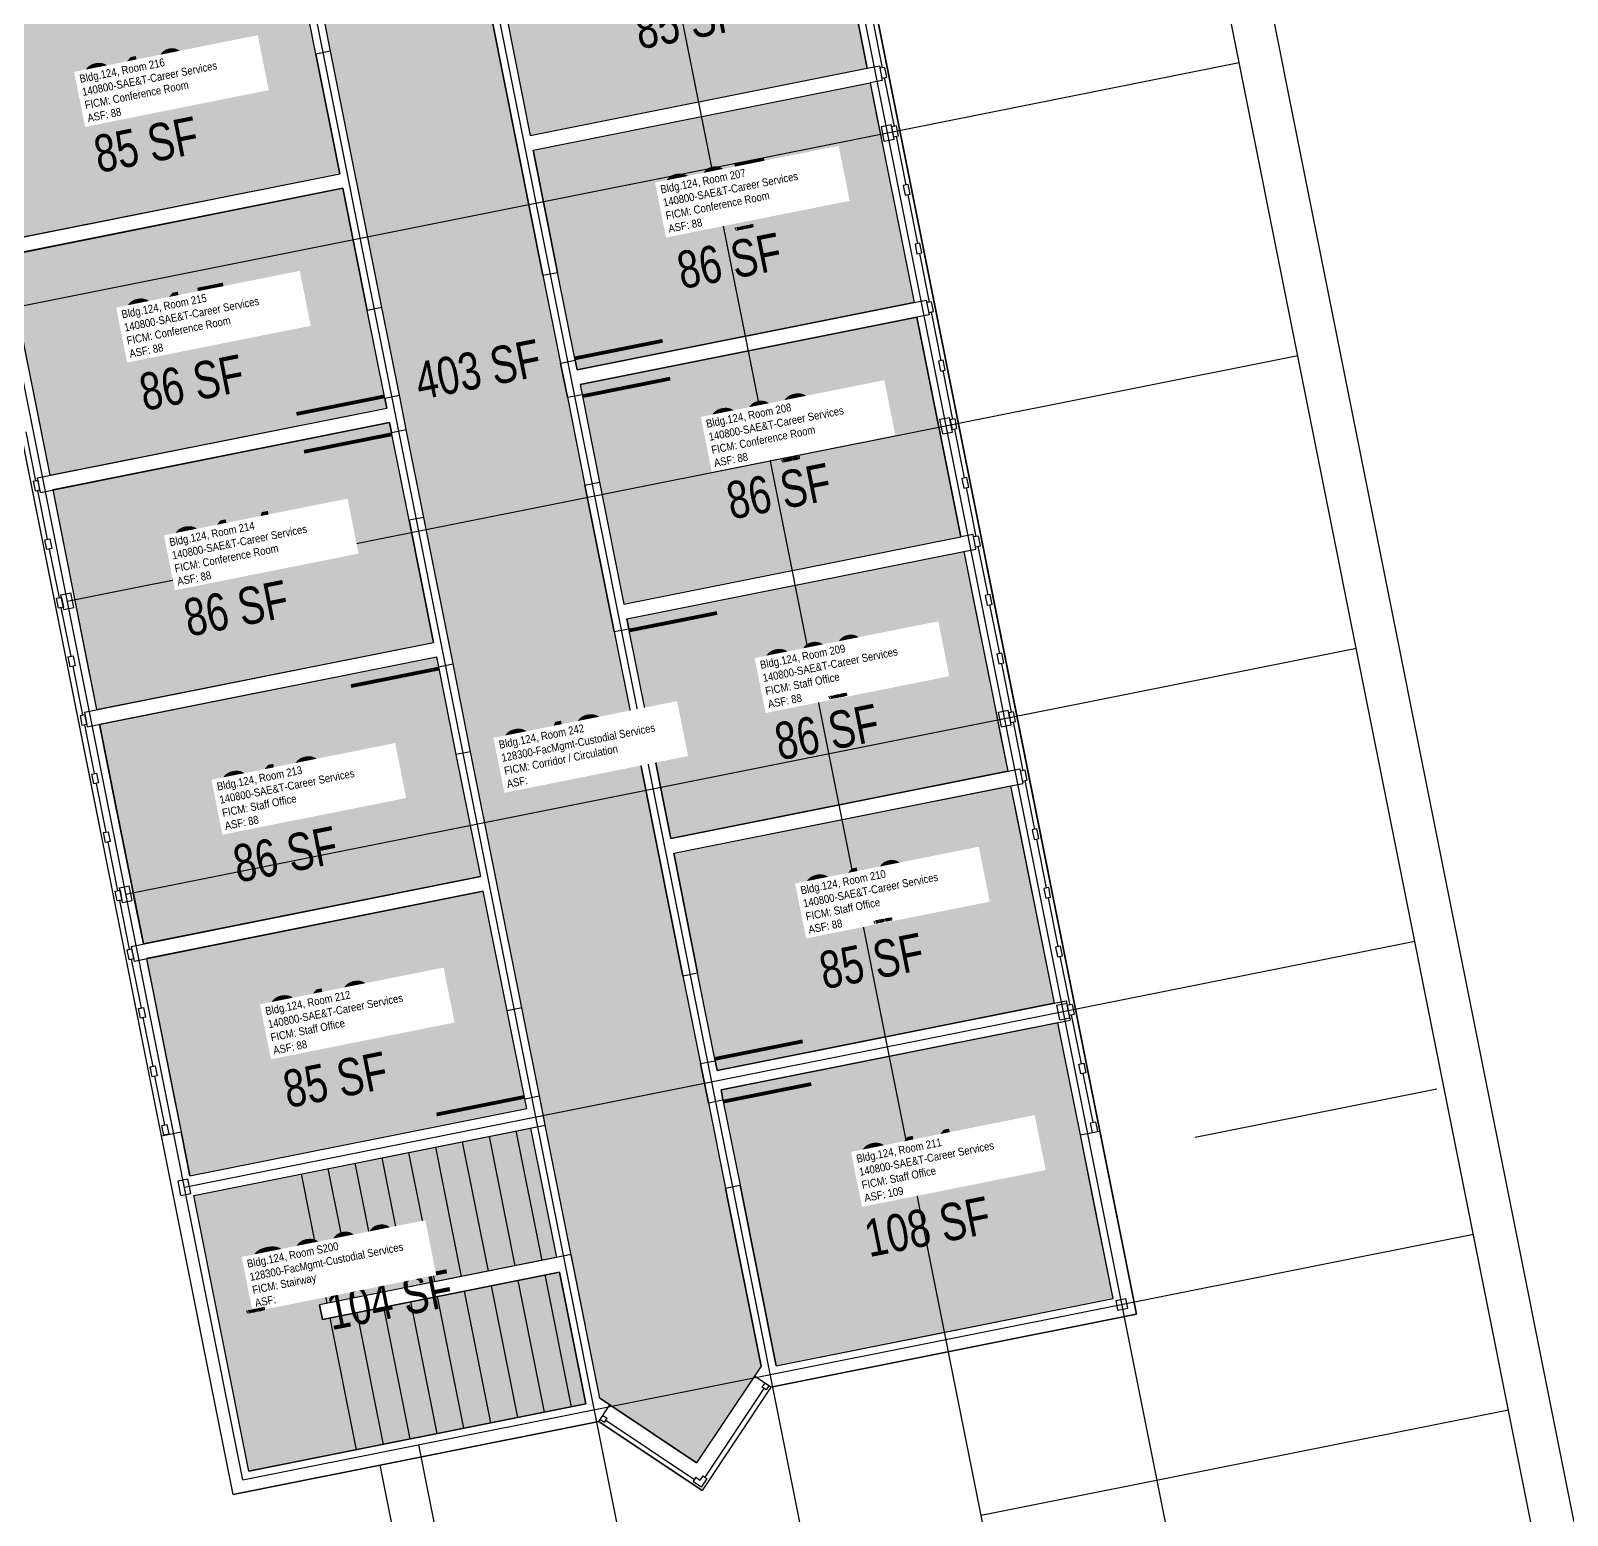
# Model space of a CAD drawing. Header units: inches. Extents: x 69201222 to 69203437, y 27664656 to 27666758.
# Drawn here: x 69201551 to 69202168, y 27664954 to 27665550 of the extents above; entities that cross this region are included whole.
import ezdxf
from ezdxf.enums import TextEntityAlignment as Align

# ---------------------------------------------------------------- set-up
doc = ezdxf.new("R2010")
doc.units = ezdxf.units.IN
doc.header["$LTSCALE"] = 100
doc.header["$MEASUREMENT"] = 0
for name, color, linetype in [('A-DOOR', 2, 'CONTINUOUS'), ('A-FLOR', 3, 'CONTINUOUS'), ('A-GLAZ', 1, 'CONTINUOUS'), ('A-GRID', 1, 'CONTINUOUS'), ('A-IDEN-RNUM', 7, 'CONTINUOUS'), ('A-IDEN-SNUM', 4, 'CONTINUOUS'), ('A-IDEN-VNUM', 4, 'CONTINUOUS'), ('A-ROOF', 2, 'CONTINUOUS'), ('A-TTLB', 4, 'CONTINUOUS'), ('A-WALL', 5, 'CONTINUOUS'), ('AREA-ASSIGN', 7, 'CONTINUOUS'), ('AREA-GROSS', 1, 'CONTINUOUS'), ('AREA-TEXT', 3, 'CONTINUOUS'), ('Rooms-Category-Color', 7, 'CONTINUOUS'), ('Rooms-College-Color', 7, 'CONTINUOUS'), ('Rooms-Department-Color', 7, 'CONTINUOUS'), ('Rooms-Division-Color', 7, 'CONTINUOUS'), ('Rooms-Information', 7, 'CONTINUOUS')]:
    doc.layers.add(name, color=color, linetype=linetype)
doc.styles.add('CP_AREA', font='arial.ttf', dxfattribs={"height": 15})
doc.styles.add('CP_ROOMVNUMBER', font='arial.ttf', dxfattribs={"width": 0.85, "height": 0.075})
doc.styles.add('CP_TITLE', font='arial.ttf', dxfattribs={"width": 0.85, "height": 0.125})
doc.styles.add('ROOMSNUMBER', font='TXT.SHX', dxfattribs={"height": 1})

msp = doc.modelspace()

# ---------------------------------------------------------------- hatches: boundary and pattern name
at = {"layer": 'Rooms-Category-Color', "true_color": 0xadadad}
for points in [[(69201661, 27665592.99), (69201653.95, 27665628.29), (69201633.37, 27665731.26), (69201626.32, 27665766.56), (69201623.57, 27665780.29), (69201616.52, 27665815.59), (69201610.25, 27665846.97), (69201635.75, 27665852.06), (69201671.05, 27665859.12), (69201674.97, 27665859.9), (69201681.24, 27665828.52), (69201688.29, 27665793.22), (69201691.04, 27665779.49), (69201698.09, 27665744.19), (69201718.67, 27665641.22), (69201725.72, 27665605.92), (69201728.86, 27665590.23), (69201735.91, 27665554.93), (69201756.49, 27665451.97), (69201763.54, 27665416.66), (69201766.28, 27665402.94), (69201773.34, 27665367.63), (69201785.1, 27665308.8), (69201792.15, 27665273.49), (69201812.73, 27665170.53), (69201819.78, 27665135.23), (69201822.92, 27665119.54), (69201829.77, 27665085.22), (69201844.07, 27665013.7), (69201841.39, 27665009.68), (69201818.17, 27664974.88), (69201783.36, 27664998.09), (69201779.34, 27665000.77), (69201757.41, 27665110.53), (69201756.97, 27665112.73), (69201755.06, 27665122.3), (69201748.01, 27665157.6), (69201727.43, 27665260.56), (69201720.38, 27665295.86), (69201708.62, 27665354.7), (69201701.56, 27665390), (69201698.82, 27665403.73), (69201691.77, 27665439.03), (69201671.19, 27665542), (69201664.14, 27665577.3)], [(69201773.67, 27664998.54), (69201638.35, 27664971.5), (69201616.2, 27665082.31), (69201751.53, 27665109.35), (69201761.91, 27665057.38), (69201666.79, 27665038.37), (69201667.97, 27665032.49), (69201763.09, 27665051.5)]]:
    msp.add_hatch(color=253, dxfattribs=at).paths.add_polyline_path(points)
at = {"layer": 'Rooms-Category-Color', "true_color": 0xfa9ba3}
for points in [[(69201733.96, 27665595.33), (69201734.74, 27665591.41), (69201741.8, 27665556.11), (69201751.4, 27665508.06), (69201886.72, 27665535.1), (69201883.59, 27665550.79), (69201869.28, 27665622.37)], [(69201657.47, 27665580.05), (69201522.14, 27665553), (69201527.24, 27665527.51), (69201528.42, 27665521.62), (69201537.82, 27665474.56), (69201539, 27665468.67), (69201539.58, 27665465.73), (69201674.91, 27665492.77), (69201665.31, 27665540.82), (69201658.25, 27665576.12)], [(69201893.38, 27665501.76), (69201900.44, 27665466.46), (69201905.53, 27665440.96), (69201770.21, 27665413.92), (69201769.43, 27665417.84), (69201762.37, 27665453.14), (69201752.57, 27665502.17), (69201887.9, 27665529.21), (69201890.64, 27665515.49)], [(69201692.94, 27665402.56), (69201685.88, 27665437.86), (69201676.09, 27665486.89), (69201540.76, 27665459.85), (69201550.75, 27665409.84), (69201551.93, 27665403.95), (69201558.4, 27665371.59), (69201693.72, 27665398.63)], [(69201771.38, 27665408.03), (69201772.17, 27665404.11), (69201779.22, 27665368.81), (69201789.02, 27665319.78), (69201924.35, 27665346.82), (69201906.71, 27665435.08)], [(69201561.34, 27665356.88), (69201562.51, 27665351), (69201574.27, 27665292.16), (69201575.44, 27665286.28), (69201577.21, 27665277.45), (69201712.53, 27665304.49), (69201702.74, 27665353.52), (69201695.68, 27665388.83), (69201694.9, 27665392.75), (69201559.57, 27665365.71)], [(69201940.41, 27665266.41), (69201943.16, 27665252.68), (69201807.83, 27665225.64), (69201798.03, 27665274.67), (69201790.98, 27665309.97), (69201790.2, 27665313.89), (69201925.52, 27665340.94), (69201930.62, 27665315.44), (69201937.67, 27665280.14)], [(69201714.49, 27665294.69), (69201721.55, 27665259.39), (69201731.34, 27665210.36), (69201596.02, 27665183.31), (69201592.49, 27665200.96), (69201591.32, 27665206.85), (69201586.03, 27665233.32), (69201584.85, 27665239.21), (69201578.38, 27665271.57), (69201713.71, 27665298.61)], [(69201825.66, 27665136.4), (69201818.61, 27665171.71), (69201809.01, 27665219.76), (69201944.33, 27665246.8), (69201947.47, 27665231.11), (69201961.77, 27665159.52), (69201826.45, 27665132.48)], [(69201597.78, 27665174.49), (69201598.96, 27665168.6), (69201608.37, 27665121.53), (69201609.54, 27665115.65), (69201611.11, 27665107.81), (69201614.64, 27665090.16), (69201749.96, 27665117.2), (69201749.18, 27665121.12), (69201742.12, 27665156.42), (69201732.52, 27665204.47), (69201597.2, 27665177.43)], [(69201985.48, 27665040.87), (69201984.7, 27665044.79), (69201977.64, 27665080.09), (69201972.35, 27665106.57), (69201963.34, 27665151.68), (69201828.02, 27665124.64), (69201828.8, 27665120.71), (69201835.66, 27665086.39), (69201850.16, 27665013.83), (69201920.76, 27665027.94)]]:
    msp.add_hatch(color=241, dxfattribs=at).paths.add_polyline_path(points)
at = {"layer": 'Rooms-College-Color', "true_color": 0xadadad}
for points in [[(69201661, 27665592.99), (69201653.95, 27665628.29), (69201633.37, 27665731.26), (69201626.32, 27665766.56), (69201623.57, 27665780.29), (69201616.52, 27665815.59), (69201610.25, 27665846.97), (69201635.75, 27665852.06), (69201671.05, 27665859.12), (69201674.97, 27665859.9), (69201681.24, 27665828.52), (69201688.29, 27665793.22), (69201691.04, 27665779.49), (69201698.09, 27665744.19), (69201718.67, 27665641.22), (69201725.72, 27665605.92), (69201728.86, 27665590.23), (69201735.91, 27665554.93), (69201756.49, 27665451.97), (69201763.54, 27665416.66), (69201766.28, 27665402.94), (69201773.34, 27665367.63), (69201785.1, 27665308.8), (69201792.15, 27665273.49), (69201812.73, 27665170.53), (69201819.78, 27665135.23), (69201822.92, 27665119.54), (69201829.77, 27665085.22), (69201844.07, 27665013.7), (69201841.39, 27665009.68), (69201818.17, 27664974.88), (69201783.36, 27664998.09), (69201779.34, 27665000.77), (69201757.41, 27665110.53), (69201756.97, 27665112.73), (69201755.06, 27665122.3), (69201748.01, 27665157.6), (69201727.43, 27665260.56), (69201720.38, 27665295.86), (69201708.62, 27665354.7), (69201701.56, 27665390), (69201698.82, 27665403.73), (69201691.77, 27665439.03), (69201671.19, 27665542), (69201664.14, 27665577.3)], [(69201773.67, 27664998.54), (69201638.35, 27664971.5), (69201616.2, 27665082.31), (69201751.53, 27665109.35), (69201761.91, 27665057.38), (69201666.79, 27665038.37), (69201667.97, 27665032.49), (69201763.09, 27665051.5)]]:
    msp.add_hatch(color=253, dxfattribs=at).paths.add_polyline_path(points)
at = {"layer": 'Rooms-College-Color', "true_color": 0x80bc67}
for points in [[(69201733.96, 27665595.33), (69201734.74, 27665591.41), (69201741.8, 27665556.11), (69201751.4, 27665508.06), (69201886.72, 27665535.1), (69201883.59, 27665550.79), (69201869.28, 27665622.37)], [(69201657.47, 27665580.05), (69201522.14, 27665553), (69201527.24, 27665527.51), (69201528.42, 27665521.62), (69201537.82, 27665474.56), (69201539, 27665468.67), (69201539.58, 27665465.73), (69201674.91, 27665492.77), (69201665.31, 27665540.82), (69201658.25, 27665576.12)], [(69201893.38, 27665501.76), (69201900.44, 27665466.46), (69201905.53, 27665440.96), (69201770.21, 27665413.92), (69201769.43, 27665417.84), (69201762.37, 27665453.14), (69201752.57, 27665502.17), (69201887.9, 27665529.21), (69201890.64, 27665515.49)], [(69201692.94, 27665402.56), (69201685.88, 27665437.86), (69201676.09, 27665486.89), (69201540.76, 27665459.85), (69201550.75, 27665409.84), (69201551.93, 27665403.95), (69201558.4, 27665371.59), (69201693.72, 27665398.63)], [(69201771.38, 27665408.03), (69201772.17, 27665404.11), (69201779.22, 27665368.81), (69201789.02, 27665319.78), (69201924.35, 27665346.82), (69201906.71, 27665435.08)], [(69201561.34, 27665356.88), (69201562.51, 27665351), (69201574.27, 27665292.16), (69201575.44, 27665286.28), (69201577.21, 27665277.45), (69201712.53, 27665304.49), (69201702.74, 27665353.52), (69201695.68, 27665388.83), (69201694.9, 27665392.75), (69201559.57, 27665365.71)], [(69201940.41, 27665266.41), (69201943.16, 27665252.68), (69201807.83, 27665225.64), (69201798.03, 27665274.67), (69201790.98, 27665309.97), (69201790.2, 27665313.89), (69201925.52, 27665340.94), (69201930.62, 27665315.44), (69201937.67, 27665280.14)], [(69201714.49, 27665294.69), (69201721.55, 27665259.39), (69201731.34, 27665210.36), (69201596.02, 27665183.31), (69201592.49, 27665200.96), (69201591.32, 27665206.85), (69201586.03, 27665233.32), (69201584.85, 27665239.21), (69201578.38, 27665271.57), (69201713.71, 27665298.61)], [(69201825.66, 27665136.4), (69201818.61, 27665171.71), (69201809.01, 27665219.76), (69201944.33, 27665246.8), (69201947.47, 27665231.11), (69201961.77, 27665159.52), (69201826.45, 27665132.48)], [(69201597.78, 27665174.49), (69201598.96, 27665168.6), (69201608.37, 27665121.53), (69201609.54, 27665115.65), (69201611.11, 27665107.81), (69201614.64, 27665090.16), (69201749.96, 27665117.2), (69201749.18, 27665121.12), (69201742.12, 27665156.42), (69201732.52, 27665204.47), (69201597.2, 27665177.43)], [(69201985.48, 27665040.87), (69201984.7, 27665044.79), (69201977.64, 27665080.09), (69201972.35, 27665106.57), (69201963.34, 27665151.68), (69201828.02, 27665124.64), (69201828.8, 27665120.71), (69201835.66, 27665086.39), (69201850.16, 27665013.83), (69201920.76, 27665027.94)]]:
    msp.add_hatch(color=83, dxfattribs=at).paths.add_polyline_path(points)
at = {"layer": 'Rooms-Department-Color', "true_color": 0xacacac}
for points in [[(69201661, 27665592.99), (69201653.95, 27665628.29), (69201633.37, 27665731.26), (69201626.32, 27665766.56), (69201623.57, 27665780.29), (69201616.52, 27665815.59), (69201610.25, 27665846.97), (69201635.75, 27665852.06), (69201671.05, 27665859.12), (69201674.97, 27665859.9), (69201681.24, 27665828.52), (69201688.29, 27665793.22), (69201691.04, 27665779.49), (69201698.09, 27665744.19), (69201718.67, 27665641.22), (69201725.72, 27665605.92), (69201728.86, 27665590.23), (69201735.91, 27665554.93), (69201756.49, 27665451.97), (69201763.54, 27665416.66), (69201766.28, 27665402.94), (69201773.34, 27665367.63), (69201785.1, 27665308.8), (69201792.15, 27665273.49), (69201812.73, 27665170.53), (69201819.78, 27665135.23), (69201822.92, 27665119.54), (69201829.77, 27665085.22), (69201844.07, 27665013.7), (69201841.39, 27665009.68), (69201818.17, 27664974.88), (69201783.36, 27664998.09), (69201779.34, 27665000.77), (69201757.41, 27665110.53), (69201756.97, 27665112.73), (69201755.06, 27665122.3), (69201748.01, 27665157.6), (69201727.43, 27665260.56), (69201720.38, 27665295.86), (69201708.62, 27665354.7), (69201701.56, 27665390), (69201698.82, 27665403.73), (69201691.77, 27665439.03), (69201671.19, 27665542), (69201664.14, 27665577.3)], [(69201773.67, 27664998.54), (69201638.35, 27664971.5), (69201616.2, 27665082.31), (69201751.53, 27665109.35), (69201761.91, 27665057.38), (69201666.79, 27665038.37), (69201667.97, 27665032.49), (69201763.09, 27665051.5)]]:
    msp.add_hatch(color=253, dxfattribs=at).paths.add_polyline_path(points)
at = {"layer": 'Rooms-Department-Color', "true_color": 0x604aed}
for points in [[(69201733.96, 27665595.33), (69201734.74, 27665591.41), (69201741.8, 27665556.11), (69201751.4, 27665508.06), (69201886.72, 27665535.1), (69201883.59, 27665550.79), (69201869.28, 27665622.37)], [(69201657.47, 27665580.05), (69201522.14, 27665553), (69201527.24, 27665527.51), (69201528.42, 27665521.62), (69201537.82, 27665474.56), (69201539, 27665468.67), (69201539.58, 27665465.73), (69201674.91, 27665492.77), (69201665.31, 27665540.82), (69201658.25, 27665576.12)], [(69201893.38, 27665501.76), (69201900.44, 27665466.46), (69201905.53, 27665440.96), (69201770.21, 27665413.92), (69201769.43, 27665417.84), (69201762.37, 27665453.14), (69201752.57, 27665502.17), (69201887.9, 27665529.21), (69201890.64, 27665515.49)], [(69201692.94, 27665402.56), (69201685.88, 27665437.86), (69201676.09, 27665486.89), (69201540.76, 27665459.85), (69201550.75, 27665409.84), (69201551.93, 27665403.95), (69201558.4, 27665371.59), (69201693.72, 27665398.63)], [(69201771.38, 27665408.03), (69201772.17, 27665404.11), (69201779.22, 27665368.81), (69201789.02, 27665319.78), (69201924.35, 27665346.82), (69201906.71, 27665435.08)], [(69201561.34, 27665356.88), (69201562.51, 27665351), (69201574.27, 27665292.16), (69201575.44, 27665286.28), (69201577.21, 27665277.45), (69201712.53, 27665304.49), (69201702.74, 27665353.52), (69201695.68, 27665388.83), (69201694.9, 27665392.75), (69201559.57, 27665365.71)], [(69201940.41, 27665266.41), (69201943.16, 27665252.68), (69201807.83, 27665225.64), (69201798.03, 27665274.67), (69201790.98, 27665309.97), (69201790.2, 27665313.89), (69201925.52, 27665340.94), (69201930.62, 27665315.44), (69201937.67, 27665280.14)], [(69201714.49, 27665294.69), (69201721.55, 27665259.39), (69201731.34, 27665210.36), (69201596.02, 27665183.31), (69201592.49, 27665200.96), (69201591.32, 27665206.85), (69201586.03, 27665233.32), (69201584.85, 27665239.21), (69201578.38, 27665271.57), (69201713.71, 27665298.61)], [(69201825.66, 27665136.4), (69201818.61, 27665171.71), (69201809.01, 27665219.76), (69201944.33, 27665246.8), (69201947.47, 27665231.11), (69201961.77, 27665159.52), (69201826.45, 27665132.48)], [(69201597.78, 27665174.49), (69201598.96, 27665168.6), (69201608.37, 27665121.53), (69201609.54, 27665115.65), (69201611.11, 27665107.81), (69201614.64, 27665090.16), (69201749.96, 27665117.2), (69201749.18, 27665121.12), (69201742.12, 27665156.42), (69201732.52, 27665204.47), (69201597.2, 27665177.43)], [(69201985.48, 27665040.87), (69201984.7, 27665044.79), (69201977.64, 27665080.09), (69201972.35, 27665106.57), (69201963.34, 27665151.68), (69201828.02, 27665124.64), (69201828.8, 27665120.71), (69201835.66, 27665086.39), (69201850.16, 27665013.83), (69201920.76, 27665027.94)]]:
    msp.add_hatch(color=173, dxfattribs=at).paths.add_polyline_path(points)
at = {"layer": 'Rooms-Division-Color', "true_color": 0xadadad}
for points in [[(69201661, 27665592.99), (69201653.95, 27665628.29), (69201633.37, 27665731.26), (69201626.32, 27665766.56), (69201623.57, 27665780.29), (69201616.52, 27665815.59), (69201610.25, 27665846.97), (69201635.75, 27665852.06), (69201671.05, 27665859.12), (69201674.97, 27665859.9), (69201681.24, 27665828.52), (69201688.29, 27665793.22), (69201691.04, 27665779.49), (69201698.09, 27665744.19), (69201718.67, 27665641.22), (69201725.72, 27665605.92), (69201728.86, 27665590.23), (69201735.91, 27665554.93), (69201756.49, 27665451.97), (69201763.54, 27665416.66), (69201766.28, 27665402.94), (69201773.34, 27665367.63), (69201785.1, 27665308.8), (69201792.15, 27665273.49), (69201812.73, 27665170.53), (69201819.78, 27665135.23), (69201822.92, 27665119.54), (69201829.77, 27665085.22), (69201844.07, 27665013.7), (69201841.39, 27665009.68), (69201818.17, 27664974.88), (69201783.36, 27664998.09), (69201779.34, 27665000.77), (69201757.41, 27665110.53), (69201756.97, 27665112.73), (69201755.06, 27665122.3), (69201748.01, 27665157.6), (69201727.43, 27665260.56), (69201720.38, 27665295.86), (69201708.62, 27665354.7), (69201701.56, 27665390), (69201698.82, 27665403.73), (69201691.77, 27665439.03), (69201671.19, 27665542), (69201664.14, 27665577.3)], [(69201773.67, 27664998.54), (69201638.35, 27664971.5), (69201616.2, 27665082.31), (69201751.53, 27665109.35), (69201761.91, 27665057.38), (69201666.79, 27665038.37), (69201667.97, 27665032.49), (69201763.09, 27665051.5)]]:
    msp.add_hatch(color=253, dxfattribs=at).paths.add_polyline_path(points)
at = {"layer": 'Rooms-Division-Color', "true_color": 0x604aed}
for points in [[(69201733.96, 27665595.33), (69201734.74, 27665591.41), (69201741.8, 27665556.11), (69201751.4, 27665508.06), (69201886.72, 27665535.1), (69201883.59, 27665550.79), (69201869.28, 27665622.37)], [(69201657.47, 27665580.05), (69201522.14, 27665553), (69201527.24, 27665527.51), (69201528.42, 27665521.62), (69201537.82, 27665474.56), (69201539, 27665468.67), (69201539.58, 27665465.73), (69201674.91, 27665492.77), (69201665.31, 27665540.82), (69201658.25, 27665576.12)], [(69201893.38, 27665501.76), (69201900.44, 27665466.46), (69201905.53, 27665440.96), (69201770.21, 27665413.92), (69201769.43, 27665417.84), (69201762.37, 27665453.14), (69201752.57, 27665502.17), (69201887.9, 27665529.21), (69201890.64, 27665515.49)], [(69201692.94, 27665402.56), (69201685.88, 27665437.86), (69201676.09, 27665486.89), (69201540.76, 27665459.85), (69201550.75, 27665409.84), (69201551.93, 27665403.95), (69201558.4, 27665371.59), (69201693.72, 27665398.63)], [(69201771.38, 27665408.03), (69201772.17, 27665404.11), (69201779.22, 27665368.81), (69201789.02, 27665319.78), (69201924.35, 27665346.82), (69201906.71, 27665435.08)], [(69201561.34, 27665356.88), (69201562.51, 27665351), (69201574.27, 27665292.16), (69201575.44, 27665286.28), (69201577.21, 27665277.45), (69201712.53, 27665304.49), (69201702.74, 27665353.52), (69201695.68, 27665388.83), (69201694.9, 27665392.75), (69201559.57, 27665365.71)], [(69201940.41, 27665266.41), (69201943.16, 27665252.68), (69201807.83, 27665225.64), (69201798.03, 27665274.67), (69201790.98, 27665309.97), (69201790.2, 27665313.89), (69201925.52, 27665340.94), (69201930.62, 27665315.44), (69201937.67, 27665280.14)], [(69201714.49, 27665294.69), (69201721.55, 27665259.39), (69201731.34, 27665210.36), (69201596.02, 27665183.31), (69201592.49, 27665200.96), (69201591.32, 27665206.85), (69201586.03, 27665233.32), (69201584.85, 27665239.21), (69201578.38, 27665271.57), (69201713.71, 27665298.61)], [(69201825.66, 27665136.4), (69201818.61, 27665171.71), (69201809.01, 27665219.76), (69201944.33, 27665246.8), (69201947.47, 27665231.11), (69201961.77, 27665159.52), (69201826.45, 27665132.48)], [(69201597.78, 27665174.49), (69201598.96, 27665168.6), (69201608.37, 27665121.53), (69201609.54, 27665115.65), (69201611.11, 27665107.81), (69201614.64, 27665090.16), (69201749.96, 27665117.2), (69201749.18, 27665121.12), (69201742.12, 27665156.42), (69201732.52, 27665204.47), (69201597.2, 27665177.43)], [(69201985.48, 27665040.87), (69201984.7, 27665044.79), (69201977.64, 27665080.09), (69201972.35, 27665106.57), (69201963.34, 27665151.68), (69201828.02, 27665124.64), (69201828.8, 27665120.71), (69201835.66, 27665086.39), (69201850.16, 27665013.83), (69201920.76, 27665027.94)]]:
    msp.add_hatch(color=173, dxfattribs=at).paths.add_polyline_path(points)

# ---------------------------------------------------------------- linework, layer by layer
at = {"layer": 'A-DOOR'}
for points in [[(69201658.4, 27665575.39, 1.5, 1.5, 0), (69201623.1, 27665568.33, 0, 0, 0), (69201623.25, 27665567.6, 0, 0, 0.414214), (69201666.78, 27665541.12, 0, 0, 0.414214)], [(69201769.28, 27665418.58, 1.5, 1.5, 0), (69201804.58, 27665425.63, 0, 0, 0), (69201804.43, 27665426.37, 0, 0, 0.414214), (69201760.9, 27665452.85, 0, 0, 0.414214)], [(69201692.79, 27665403.29, 1.5, 1.5, 0), (69201657.49, 27665396.24, 0, 0, 0), (69201657.34, 27665396.97, 0, 0, -0.414214), (69201687.35, 27665438.15, 0, 0, -0.414214)], [(69201772.32, 27665403.38, 1.5, 1.5, 0), (69201807.62, 27665410.43, 0, 0, 0), (69201807.76, 27665409.69, 0, 0, -0.414214), (69201777.75, 27665368.52, 0, 0, -0.414214)], [(69201695.83, 27665388.09, 1.5, 1.5, 0), (69201660.53, 27665381.04, 0, 0, 0), (69201660.67, 27665380.3, 0, 0, 0.414214), (69201704.21, 27665353.82, 0, 0, 0.414214)], [(69201791.13, 27665309.24, 1.5, 1.5, 0), (69201826.43, 27665316.29, 0, 0, 0), (69201826.58, 27665315.56, 0, 0, -0.414214), (69201796.56, 27665274.38, 0, 0, -0.414214)], [(69201714.64, 27665293.95, 1.5, 1.5, 0), (69201679.34, 27665286.9, 0, 0, 0), (69201679.48, 27665286.16, 0, 0, 0.414214), (69201723.02, 27665259.68, 0, 0, 0.414214)], [(69201825.52, 27665137.14, 1.5, 1.5, 0), (69201860.82, 27665144.19, 0, 0, 0), (69201860.67, 27665144.93, 0, 0, 0.414214), (69201817.14, 27665171.41, 0, 0, 0.414214)], [(69201749.03, 27665121.85, 1.5, 1.5, 0), (69201713.73, 27665114.8, 0, 0, 0), (69201713.58, 27665115.54, 0, 0, -0.414214), (69201743.59, 27665156.72, 0, 0, -0.414214)], [(69201828.95, 27665119.98, 1.5, 1.5, 0), (69201864.25, 27665127.03, 0, 0, 0), (69201864.4, 27665126.3, 0, 0, -0.414214), (69201834.38, 27665085.12, 0, 0, -0.414214)]]:
    msp.add_lwpolyline(points, format="xyseb", dxfattribs=at)
at = {"layer": 'A-FLOR'}
for p, q in [((69201724.07, 27665103.87), (69201734.46, 27665051.89)), ((69201734.86, 27665106.02), (69201745.24, 27665054.05)), ((69201745.64, 27665108.18), (69201756.03, 27665056.2)), ((69201691.71, 27665097.4), (69201702.1, 27665045.43)), ((69201702.5, 27665099.55), (69201712.88, 27665047.58)), ((69201713.28, 27665101.71), (69201723.67, 27665049.74)), ((69201659.35, 27665090.93), (69201669.74, 27665038.96)), ((69201670.14, 27665093.09), (69201680.52, 27665041.12)), ((69201680.92, 27665095.24), (69201691.31, 27665043.27)), ((69201746.42, 27665048.16), (69201757, 27664995.21)), ((69201757.21, 27665050.32), (69201767.79, 27664997.37)), ((69201714.06, 27665041.7), (69201724.64, 27664988.75)), ((69201724.85, 27665043.85), (69201735.43, 27664990.9)), ((69201735.63, 27665046.01), (69201746.21, 27664993.06)), ((69201681.7, 27665035.23), (69201692.28, 27664982.28)), ((69201692.49, 27665037.39), (69201703.07, 27664984.43)), ((69201703.27, 27665039.54), (69201713.85, 27664986.59)), ((69201670.91, 27665033.08), (69201681.49, 27664980.12))]:
    msp.add_line(p, q, dxfattribs=at)
at = {"layer": 'A-GLAZ'}
for p, q in [((69201980.2, 27665108.14), (69201782.17, 27666099.13)), ((69201603.26, 27665106.24), (69201456.89, 27665838.76)), ((69201869.28, 27665622.37), (69201886.72, 27665535.1)), ((69201888.88, 27665554.91), (69201892.8, 27665535.29)), ((69201887.9, 27665529.21), (69201905.53, 27665440.96)), ((69201893.59, 27665531.37), (69201897.5, 27665511.76)), ((69201898.29, 27665507.84), (69201902.21, 27665488.22)), ((69201902.99, 27665484.3), (69201906.91, 27665464.69)), ((69201907.69, 27665460.77), (69201911.61, 27665441.15)), ((69201907.69, 27665460.77), (69201911.61, 27665441.15)), ((69201540.76, 27665459.85), (69201558.4, 27665371.59)), ((69201912.4, 27665437.23), (69201916.32, 27665417.62)), ((69201906.71, 27665435.08), (69201924.35, 27665346.82)), ((69201917.1, 27665413.7), (69201921.02, 27665394.08)), ((69201548.79, 27665389.05), (69201552.71, 27665369.43)), ((69201921.8, 27665390.16), (69201925.72, 27665370.55)), ((69201553.49, 27665365.51), (69201557.41, 27665345.9)), ((69201559.57, 27665365.71), (69201577.21, 27665277.45)), ((69201926.51, 27665366.63), (69201930.42, 27665347.02)), ((69201558.2, 27665341.98), (69201562.11, 27665322.37)), ((69201925.52, 27665340.94), (69201943.16, 27665252.68)), ((69201931.21, 27665343.09), (69201935.13, 27665323.48)), ((69201935.91, 27665319.56), (69201939.83, 27665299.95)), ((69201562.9, 27665318.44), (69201566.82, 27665298.83)), ((69201567.6, 27665294.91), (69201571.52, 27665275.3)), ((69201940.61, 27665296.02), (69201944.53, 27665276.41)), ((69201940.61, 27665296.02), (69201944.53, 27665276.41)), ((69201572.3, 27665271.37), (69201576.22, 27665251.76)), ((69201578.38, 27665271.57), (69201596.02, 27665183.31)), ((69201945.32, 27665272.49), (69201949.24, 27665252.88)), ((69201577.01, 27665247.84), (69201580.93, 27665228.23)), ((69201944.33, 27665246.8), (69201961.77, 27665159.52)), ((69201950.02, 27665248.95), (69201953.94, 27665229.34)), ((69201581.71, 27665224.3), (69201585.63, 27665204.69)), ((69201954.72, 27665225.42), (69201958.64, 27665205.81)), ((69201959.43, 27665201.88), (69201963.35, 27665182.27)), ((69201586.41, 27665200.77), (69201590.33, 27665181.16)), ((69201591.12, 27665177.23), (69201595.04, 27665157.62)), ((69201597.2, 27665177.43), (69201611.11, 27665107.81)), ((69201964.13, 27665178.35), (69201968.05, 27665158.74)), ((69201595.82, 27665153.7), (69201599.74, 27665134.09)), ((69201972.75, 27665135.2), (69201968.83, 27665154.82)), ((69201972.35, 27665106.57), (69201963.34, 27665151.68)), ((69201600.52, 27665130.17), (69201604.44, 27665110.55)), ((69201977.45, 27665111.67), (69201973.53, 27665131.28)), ((69201841.39, 27665009.68), (69201818.17, 27664974.88)), ((69201848.04, 27665005.25), (69201820.39, 27664963.78)), ((69201845.27, 27665004.69), (69201821.5, 27664969.05)), ((69201783.36, 27664998.09), (69201818.17, 27664974.88)), ((69201781.7, 27664991.99), (69201817.34, 27664968.22)), ((69201778.92, 27664991.43), (69201820.39, 27664963.78))]:
    msp.add_line(p, q, dxfattribs=at)
at = {"layer": 'A-GRID'}
for p, q in [((69202017.23, 27664897.31), (69201669.21, 27666638.88)), ((69201885.43, 27664822.02), (69201528.01, 27666610.66)), ((69201885.43, 27664822.02), (69201528.01, 27666610.66)), ((69201635.99, 27664967.97), (69201316.19, 27666568.33)), ((69201814.82, 27664807.91), (69201518.54, 27666290.6)), ((69201956.03, 27664836.13), (69201730.29, 27665965.79)), ((69202158.44, 27664925.52), (69201965.62, 27665890.45)), ((69201541.93, 27665438.67), (69202036.16, 27665537.43)), ((69201565.45, 27665320.99), (69202059.68, 27665419.75)), ((69201588.96, 27665203.32), (69202083.19, 27665302.08)), ((69201612.48, 27665085.64), (69202106.71, 27665184.41)), ((69202115.52, 27665124.98), (69202018.44, 27665105.58)), ((69201635.99, 27664967.97), (69202130.22, 27665066.73)), ((69201932.52, 27664953.8), (69202144.33, 27664996.13)), ((69201744.22, 27664793.8), (69201706.6, 27664982.08))]:
    msp.add_line(p, q, dxfattribs=at)
at = {"layer": 'A-ROOF'}
msp.add_lwpolyline([(69201690.91, 27664973.85), (69201730.88, 27664773.8), (69201976.03, 27664822.79), (69201966.63, 27664869.86), (69202178.44, 27664912.19), (69201979.35, 27665908.49), (69201907.77, 27665894.18), (69201879.15, 27666037.38), (69201947.39, 27666139.71), (69202088.63, 27666167.93), (69202102.93, 27666096.35), (69202983.52, 27666272.31), (69202941.2, 27666484.13), (69203035.34, 27666502.94), (69202986.35, 27666748.09), (69202739.23, 27666698.71)], dxfattribs=at)
at = {"layer": 'A-WALL'}
for p, q in [((69201756.49, 27665451.97), (69201735.91, 27665554.93)), ((69201741.8, 27665556.11), (69201751.4, 27665508.06)), ((69201671.19, 27665542), (69201665.31, 27665540.82)), ((69201665.31, 27665540.82), (69201674.91, 27665492.77)), ((69201691.77, 27665439.03), (69201671.19, 27665542)), ((69201751.4, 27665508.06), (69201886.72, 27665535.1)), ((69201886.72, 27665535.1), (69201891.62, 27665536.08)), ((69201891.62, 27665536.08), (69201892.8, 27665530.19)), ((69201893.78, 27665535.49), (69201891.82, 27665535.1)), ((69201891.82, 27665535.1), (69201892.6, 27665531.17)), ((69201894.57, 27665531.57), (69201893.78, 27665535.49)), ((69201752.57, 27665502.17), (69201887.9, 27665529.21)), ((69201892.8, 27665530.19), (69201887.9, 27665529.21)), ((69201892.6, 27665531.17), (69201894.57, 27665531.57)), ((69201892.41, 27665511.76), (69201896.33, 27665512.54)), ((69201893.58, 27665505.88), (69201892.41, 27665511.76)), ((69201897.5, 27665506.66), (69201896.33, 27665512.54)), ((69201898.49, 27665511.95), (69201896.52, 27665511.56)), ((69201896.52, 27665511.56), (69201897.31, 27665507.64)), ((69201899.27, 27665508.03), (69201898.49, 27665511.95)), ((69201893.58, 27665505.88), (69201897.5, 27665506.66)), ((69201897.31, 27665507.64), (69201899.27, 27665508.03)), ((69201752.57, 27665502.17), (69201762.37, 27665453.14)), ((69201534.68, 27665464.75), (69201674.91, 27665492.77)), ((69201535.86, 27665458.87), (69201676.09, 27665486.89)), ((69201676.09, 27665486.89), (69201685.88, 27665437.86)), ((69201903.19, 27665488.42), (69201901.23, 27665488.03)), ((69201901.23, 27665488.03), (69201902.01, 27665484.11)), ((69201903.97, 27665484.5), (69201903.19, 27665488.42)), ((69201902.01, 27665484.11), (69201903.97, 27665484.5)), ((69201907.89, 27665464.89), (69201905.93, 27665464.49)), ((69201905.93, 27665464.49), (69201906.71, 27665460.57)), ((69201906.71, 27665460.57), (69201908.67, 27665460.96)), ((69201908.67, 27665460.96), (69201907.89, 27665464.89)), ((69201756.49, 27665451.97), (69201762.37, 27665453.14)), ((69201691.77, 27665439.03), (69201685.88, 27665437.86)), ((69201770.21, 27665413.92), (69201905.53, 27665440.96)), ((69201905.53, 27665440.96), (69201910.44, 27665441.94)), ((69201911.61, 27665436.06), (69201906.71, 27665435.08)), ((69201910.44, 27665441.94), (69201911.61, 27665436.06)), ((69201912.59, 27665441.35), (69201910.63, 27665440.96)), ((69201911.42, 27665437.04), (69201913.38, 27665437.43)), ((69201913.38, 27665437.43), (69201912.59, 27665441.35)), ((69201771.38, 27665408.03), (69201906.71, 27665435.08)), ((69201763.54, 27665416.66), (69201769.43, 27665417.84)), ((69201769.43, 27665417.84), (69201770.21, 27665413.92)), ((69201917.3, 27665417.82), (69201915.34, 27665417.42)), ((69201915.34, 27665417.42), (69201916.12, 27665413.5)), ((69201918.08, 27665413.89), (69201917.3, 27665417.82)), ((69201766.28, 27665402.94), (69201763.54, 27665416.66)), ((69201916.12, 27665413.5), (69201918.08, 27665413.89)), ((69201771.38, 27665408.03), (69201772.17, 27665404.11)), ((69201692.94, 27665402.56), (69201698.82, 27665403.73)), ((69201692.94, 27665402.56), (69201693.72, 27665398.63)), ((69201701.56, 27665390), (69201698.82, 27665403.73)), ((69201766.28, 27665402.94), (69201772.17, 27665404.11)), ((69201553.49, 27665370.61), (69201693.72, 27665398.63)), ((69201554.67, 27665364.73), (69201694.9, 27665392.75)), ((69201694.9, 27665392.75), (69201695.68, 27665388.83)), ((69201915.92, 27665394.09), (69201919.84, 27665394.87)), ((69201917.1, 27665388.2), (69201915.92, 27665394.09)), ((69201921.02, 27665388.99), (69201919.84, 27665394.87)), ((69201922, 27665394.28), (69201920.04, 27665393.89)), ((69201920.04, 27665393.89), (69201920.82, 27665389.97)), ((69201922.78, 27665390.36), (69201922, 27665394.28)), ((69201695.68, 27665388.83), (69201701.56, 27665390)), ((69201917.1, 27665388.2), (69201921.02, 27665388.99)), ((69201920.82, 27665389.97), (69201922.78, 27665390.36)), ((69201551.73, 27665369.24), (69201553.69, 27665369.63)), ((69201551.73, 27665369.24), (69201552.51, 27665365.32)), ((69201554.67, 27665364.73), (69201553.49, 27665370.61)), ((69201554.47, 27665365.71), (69201553.69, 27665369.63)), ((69201773.34, 27665367.63), (69201779.22, 27665368.81)), ((69201779.22, 27665368.81), (69201789.02, 27665319.78)), ((69201926.7, 27665370.75), (69201924.74, 27665370.35)), ((69201924.74, 27665370.35), (69201925.53, 27665366.43)), ((69201927.49, 27665366.82), (69201926.7, 27665370.75)), ((69201552.51, 27665365.32), (69201554.47, 27665365.71)), ((69201785.1, 27665308.8), (69201773.34, 27665367.63)), ((69201925.53, 27665366.43), (69201927.49, 27665366.82)), ((69201708.62, 27665354.7), (69201702.74, 27665353.52)), ((69201702.74, 27665353.52), (69201712.53, 27665304.49)), ((69201720.38, 27665295.86), (69201708.62, 27665354.7)), ((69201556.43, 27665345.7), (69201558.39, 27665346.1)), ((69201557.21, 27665341.78), (69201556.43, 27665345.7)), ((69201558.39, 27665346.1), (69201559.18, 27665342.17)), ((69201789.02, 27665319.78), (69201924.35, 27665346.82)), ((69201929.25, 27665347.8), (69201924.35, 27665346.82)), ((69201930.23, 27665342.9), (69201929.25, 27665347.8)), ((69201931.41, 27665347.21), (69201929.44, 27665346.82)), ((69201930.23, 27665342.9), (69201932.19, 27665343.29)), ((69201932.19, 27665343.29), (69201931.41, 27665347.21)), ((69201559.18, 27665342.17), (69201557.21, 27665341.78)), ((69201790.2, 27665313.89), (69201925.52, 27665340.94)), ((69201925.52, 27665340.94), (69201930.42, 27665341.92)), ((69201930.42, 27665341.92), (69201930.23, 27665342.9)), ((69201561.13, 27665322.17), (69201563.1, 27665322.56)), ((69201561.92, 27665318.25), (69201561.13, 27665322.17)), ((69201563.88, 27665318.64), (69201561.92, 27665318.25)), ((69201562.9, 27665323.54), (69201566.82, 27665324.33)), ((69201564.08, 27665317.66), (69201562.9, 27665323.54)), ((69201563.1, 27665322.56), (69201563.88, 27665318.64)), ((69201568, 27665318.44), (69201566.82, 27665324.33)), ((69201936.11, 27665323.68), (69201934.15, 27665323.28)), ((69201934.15, 27665323.28), (69201934.93, 27665319.36)), ((69201934.93, 27665319.36), (69201936.89, 27665319.75)), ((69201936.89, 27665319.75), (69201936.11, 27665323.68)), ((69201564.08, 27665317.66), (69201568, 27665318.44)), ((69201790.2, 27665313.89), (69201790.98, 27665309.97)), ((69201785.1, 27665308.8), (69201790.98, 27665309.97)), ((69201572.31, 27665276.47), (69201712.53, 27665304.49)), ((69201940.81, 27665300.14), (69201938.85, 27665299.75)), ((69201941.6, 27665296.22), (69201940.81, 27665300.14)), ((69201565.84, 27665298.63), (69201567.8, 27665299.03)), ((69201566.62, 27665294.71), (69201565.84, 27665298.63)), ((69201568.58, 27665295.1), (69201566.62, 27665294.71)), ((69201567.8, 27665299.03), (69201568.58, 27665295.1)), ((69201573.48, 27665270.59), (69201713.71, 27665298.61)), ((69201713.71, 27665298.61), (69201714.49, 27665294.69)), ((69201714.49, 27665294.69), (69201720.38, 27665295.86)), ((69201938.85, 27665299.75), (69201939.63, 27665295.83)), ((69201939.63, 27665295.83), (69201941.6, 27665296.22)), ((69201570.54, 27665275.1), (69201572.5, 27665275.49)), ((69201572.31, 27665276.47), (69201573.48, 27665270.59)), ((69201573.28, 27665271.57), (69201572.5, 27665275.49)), ((69201939.43, 27665276.41), (69201943.36, 27665277.2)), ((69201940.61, 27665270.53), (69201939.43, 27665276.41)), ((69201944.53, 27665271.31), (69201943.36, 27665277.2)), ((69201945.51, 27665276.61), (69201943.55, 27665276.22)), ((69201943.55, 27665276.22), (69201944.34, 27665272.29)), ((69201946.3, 27665272.68), (69201945.51, 27665276.61)), ((69201570.54, 27665275.1), (69201571.32, 27665271.18)), ((69201571.32, 27665271.18), (69201573.28, 27665271.57)), ((69201792.15, 27665273.49), (69201798.03, 27665274.67)), ((69201812.73, 27665170.53), (69201792.15, 27665273.49)), ((69201798.03, 27665274.67), (69201807.83, 27665225.64)), ((69201940.61, 27665270.53), (69201944.53, 27665271.31)), ((69201944.34, 27665272.29), (69201946.3, 27665272.68)), ((69201727.43, 27665260.56), (69201721.55, 27665259.39)), ((69201721.55, 27665259.39), (69201731.34, 27665210.36)), ((69201748.01, 27665157.6), (69201727.43, 27665260.56)), ((69201575.24, 27665251.57), (69201577.2, 27665251.96)), ((69201576.03, 27665247.64), (69201575.24, 27665251.57)), ((69201577.2, 27665251.96), (69201577.99, 27665248.03)), ((69201807.83, 27665225.64), (69201948.06, 27665253.66)), ((69201948.06, 27665253.66), (69201949.24, 27665247.78)), ((69201950.22, 27665253.07), (69201948.26, 27665252.68)), ((69201951, 27665249.15), (69201950.22, 27665253.07)), ((69201577.99, 27665248.03), (69201576.03, 27665247.64)), ((69201809.01, 27665219.76), (69201949.24, 27665247.78)), ((69201949.04, 27665248.76), (69201951, 27665249.15)), ((69201579.95, 27665228.03), (69201581.91, 27665228.42)), ((69201580.73, 27665224.11), (69201579.95, 27665228.03)), ((69201581.91, 27665228.42), (69201582.69, 27665224.5)), ((69201954.92, 27665229.54), (69201952.96, 27665229.15)), ((69201952.96, 27665229.15), (69201953.74, 27665225.22)), ((69201955.7, 27665225.62), (69201954.92, 27665229.54)), ((69201582.69, 27665224.5), (69201580.73, 27665224.11)), ((69201953.74, 27665225.22), (69201955.7, 27665225.62)), ((69201809.01, 27665219.76), (69201818.61, 27665171.71)), ((69201591.12, 27665182.33), (69201731.34, 27665210.36)), ((69201584.65, 27665204.5), (69201586.61, 27665204.89)), ((69201585.43, 27665200.57), (69201584.65, 27665204.5)), ((69201586.41, 27665205.87), (69201590.34, 27665206.65)), ((69201587.59, 27665199.98), (69201586.41, 27665205.87)), ((69201586.61, 27665204.89), (69201587.39, 27665200.97)), ((69201591.51, 27665200.77), (69201590.34, 27665206.65)), ((69201592.29, 27665176.45), (69201732.52, 27665204.47)), ((69201742.12, 27665156.42), (69201732.52, 27665204.47)), ((69201959.62, 27665206), (69201957.66, 27665205.61)), ((69201957.66, 27665205.61), (69201958.45, 27665201.69)), ((69201958.45, 27665201.69), (69201960.41, 27665202.08)), ((69201960.41, 27665202.08), (69201959.62, 27665206)), ((69201587.39, 27665200.97), (69201585.43, 27665200.57)), ((69201587.59, 27665199.98), (69201591.51, 27665200.77)), ((69201589.35, 27665180.96), (69201591.31, 27665181.35)), ((69201589.35, 27665180.96), (69201590.14, 27665177.04)), ((69201590.14, 27665177.04), (69201592.1, 27665177.43)), ((69201591.12, 27665182.33), (69201592.29, 27665176.45)), ((69201592.1, 27665177.43), (69201591.31, 27665181.35)), ((69201964.33, 27665182.47), (69201962.36, 27665182.08)), ((69201962.36, 27665182.08), (69201963.15, 27665178.15)), ((69201963.15, 27665178.15), (69201965.11, 27665178.55)), ((69201965.11, 27665178.55), (69201964.33, 27665182.47)), ((69201812.73, 27665170.53), (69201818.61, 27665171.71)), ((69201826.45, 27665132.48), (69201966.68, 27665160.5)), ((69201962.95, 27665158.74), (69201966.87, 27665159.52)), ((69201964.12, 27665152.86), (69201962.95, 27665158.74)), ((69201966.68, 27665160.5), (69201968.24, 27665152.66)), ((69201968.05, 27665153.64), (69201966.87, 27665159.52)), ((69201969.03, 27665158.93), (69201967.07, 27665158.54)), ((69201969.03, 27665158.93), (69201969.81, 27665155.01)), ((69201594.05, 27665157.43), (69201596.02, 27665157.82)), ((69201594.84, 27665153.5), (69201594.05, 27665157.43)), ((69201596.8, 27665153.9), (69201594.84, 27665153.5)), ((69201596.02, 27665157.82), (69201596.8, 27665153.9)), ((69201748.01, 27665157.6), (69201742.12, 27665156.42)), ((69201828.02, 27665124.64), (69201968.24, 27665152.66)), ((69201964.12, 27665152.86), (69201968.05, 27665153.64)), ((69201969.81, 27665155.01), (69201967.85, 27665154.62)), ((69201598.76, 27665133.89), (69201600.72, 27665134.28)), ((69201599.54, 27665129.97), (69201598.76, 27665133.89)), ((69201600.72, 27665134.28), (69201601.5, 27665130.36)), ((69201819.78, 27665135.23), (69201825.66, 27665136.4)), ((69201822.92, 27665119.54), (69201819.78, 27665135.23)), ((69201825.66, 27665136.4), (69201826.45, 27665132.48)), ((69201971.77, 27665135.01), (69201973.73, 27665135.4)), ((69201972.55, 27665131.08), (69201971.77, 27665135.01)), ((69201973.73, 27665135.4), (69201974.52, 27665131.48)), ((69201601.5, 27665130.36), (69201599.54, 27665129.97)), ((69201974.52, 27665131.48), (69201972.55, 27665131.08)), ((69201749.18, 27665121.12), (69201755.06, 27665122.3)), ((69201749.96, 27665117.2), (69201749.18, 27665121.12)), ((69201757.41, 27665110.53), (69201755.06, 27665122.3)), ((69201828.8, 27665120.71), (69201828.02, 27665124.64)), ((69201614.64, 27665090.16), (69201749.96, 27665117.2)), ((69201822.92, 27665119.54), (69201828.8, 27665120.71)), ((69201603.46, 27665110.36), (69201605.42, 27665110.75)), ((69201604.24, 27665106.43), (69201603.46, 27665110.36)), ((69201605.42, 27665110.75), (69201606.21, 27665106.83)), ((69201616.2, 27665082.31), (69201757.41, 27665110.53)), ((69201976.47, 27665111.47), (69201978.43, 27665111.86)), ((69201977.26, 27665107.55), (69201976.47, 27665111.47)), ((69201978.43, 27665111.86), (69201979.22, 27665107.94)), ((69201603.26, 27665106.24), (69201611.11, 27665107.81)), ((69201632.07, 27664962.09), (69201603.26, 27665106.24)), ((69201606.21, 27665106.83), (69201604.24, 27665106.43)), ((69201614.64, 27665090.16), (69201611.11, 27665107.81)), ((69201972.35, 27665106.57), (69201980.2, 27665108.14)), ((69201985.48, 27665040.87), (69201972.35, 27665106.57)), ((69201994.9, 27665034.59), (69201980.2, 27665108.14)), ((69201609.93, 27665088.19), (69201613.85, 27665088.98)), ((69201611.1, 27665082.31), (69201609.93, 27665088.19)), ((69201615.03, 27665083.1), (69201613.85, 27665088.98)), ((69201829.77, 27665085.22), (69201835.66, 27665086.39)), ((69201844.07, 27665013.7), (69201829.77, 27665085.22)), ((69201850.16, 27665013.83), (69201835.66, 27665086.39)), ((69201611.1, 27665082.31), (69201615.03, 27665083.1)), ((69201638.35, 27664971.5), (69201616.2, 27665082.31)), ((69201767.8, 27665058.56), (69201666.79, 27665038.37)), ((69201779.34, 27665000.77), (69201767.8, 27665058.56)), ((69201763.09, 27665051.5), (69201667.97, 27665032.49)), ((69201773.67, 27664998.54), (69201763.09, 27665051.5)), ((69201850.16, 27665013.83), (69201985.48, 27665040.87)), ((69201986.66, 27665040.08), (69201990.58, 27665040.87)), ((69201991.37, 27665036.95), (69201990.58, 27665040.87)), ((69201667.97, 27665032.49), (69201666.79, 27665038.37)), ((69201987.44, 27665036.16), (69201986.66, 27665040.08)), ((69201987.44, 27665036.16), (69201991.37, 27665036.95)), ((69201848.04, 27665005.25), (69201994.9, 27665034.59)), ((69201844.07, 27665013.7), (69201841.39, 27665009.68)), ((69201848.04, 27665005.25), (69201841.39, 27665009.68)), ((69201845.55, 27665006.91), (69201844.44, 27665005.25)), ((69201846.1, 27665004.14), (69201844.44, 27665005.25)), ((69201847.21, 27665005.8), (69201846.1, 27665004.14)), ((69201638.35, 27664971.5), (69201773.67, 27664998.54)), ((69201778.92, 27664991.43), (69201783.36, 27664998.09)), ((69201779.34, 27665000.77), (69201783.36, 27664998.09)), ((69201779.48, 27664992.27), (69201781.14, 27664991.16)), ((69201780.59, 27664993.93), (69201782.25, 27664992.82)), ((69201781.14, 27664991.16), (69201782.25, 27664992.82)), ((69201632.07, 27664962.09), (69201778.92, 27664991.43)), ((69201817.89, 27664969.05), (69201816.78, 27664967.39)), ((69201816.78, 27664967.39), (69201820.11, 27664965.17)), ((69201817.89, 27664969.05), (69201819.56, 27664967.94)), ((69201820.67, 27664969.61), (69201819.56, 27664967.94)), ((69201822.33, 27664968.5), (69201820.11, 27664965.17)), ((69201820.67, 27664969.61), (69201822.33, 27664968.5))]:
    msp.add_line(p, q, dxfattribs=at)
at = {"layer": 'AREA-ASSIGN'}
for points in [[(69201733.96, 27665595.33), (69201734.74, 27665591.41), (69201741.8, 27665556.11), (69201751.4, 27665508.06), (69201886.72, 27665535.1), (69201883.59, 27665550.79), (69201869.28, 27665622.37)], [(69201657.47, 27665580.05), (69201522.14, 27665553), (69201527.24, 27665527.51), (69201528.42, 27665521.62), (69201537.82, 27665474.56), (69201539, 27665468.67), (69201539.58, 27665465.73), (69201674.91, 27665492.77), (69201665.31, 27665540.82), (69201658.25, 27665576.12)], [(69201893.38, 27665501.76), (69201900.44, 27665466.46), (69201905.53, 27665440.96), (69201770.21, 27665413.92), (69201769.43, 27665417.84), (69201762.37, 27665453.14), (69201752.57, 27665502.17), (69201887.9, 27665529.21), (69201890.64, 27665515.49)], [(69201692.94, 27665402.56), (69201685.88, 27665437.86), (69201676.09, 27665486.89), (69201540.76, 27665459.85), (69201550.75, 27665409.84), (69201551.93, 27665403.95), (69201558.4, 27665371.59), (69201693.72, 27665398.63)], [(69201771.38, 27665408.03), (69201772.17, 27665404.11), (69201779.22, 27665368.81), (69201789.02, 27665319.78), (69201924.35, 27665346.82), (69201906.71, 27665435.08)], [(69201561.34, 27665356.88), (69201562.51, 27665351), (69201574.27, 27665292.16), (69201575.44, 27665286.28), (69201577.21, 27665277.45), (69201712.53, 27665304.49), (69201702.74, 27665353.52), (69201695.68, 27665388.83), (69201694.9, 27665392.75), (69201559.57, 27665365.71)], [(69201940.41, 27665266.41), (69201943.16, 27665252.68), (69201807.83, 27665225.64), (69201798.03, 27665274.67), (69201790.98, 27665309.97), (69201790.2, 27665313.89), (69201925.52, 27665340.94), (69201930.62, 27665315.44), (69201937.67, 27665280.14)], [(69201714.49, 27665294.69), (69201721.55, 27665259.39), (69201731.34, 27665210.36), (69201596.02, 27665183.31), (69201592.49, 27665200.96), (69201591.32, 27665206.85), (69201586.03, 27665233.32), (69201584.85, 27665239.21), (69201578.38, 27665271.57), (69201713.71, 27665298.61)], [(69201825.66, 27665136.4), (69201818.61, 27665171.71), (69201809.01, 27665219.76), (69201944.33, 27665246.8), (69201947.47, 27665231.11), (69201961.77, 27665159.52), (69201826.45, 27665132.48)], [(69201597.78, 27665174.49), (69201598.96, 27665168.6), (69201608.37, 27665121.53), (69201609.54, 27665115.65), (69201611.11, 27665107.81), (69201614.64, 27665090.16), (69201749.96, 27665117.2), (69201749.18, 27665121.12), (69201742.12, 27665156.42), (69201732.52, 27665204.47), (69201597.2, 27665177.43)], [(69201985.48, 27665040.87), (69201984.7, 27665044.79), (69201977.64, 27665080.09), (69201972.35, 27665106.57), (69201963.34, 27665151.68), (69201828.02, 27665124.64), (69201828.8, 27665120.71), (69201835.66, 27665086.39), (69201850.16, 27665013.83), (69201920.76, 27665027.94)], [(69201773.67, 27664998.54), (69201638.35, 27664971.5), (69201616.2, 27665082.31), (69201751.53, 27665109.35), (69201761.91, 27665057.38), (69201666.79, 27665038.37), (69201667.97, 27665032.49), (69201763.09, 27665051.5)]]:
    msp.add_lwpolyline(points, close=True, dxfattribs=at)
msp.add_lwpolyline([(69201735.91, 27665554.93), (69201756.49, 27665451.97), (69201763.54, 27665416.66), (69201766.28, 27665402.94), (69201773.34, 27665367.63), (69201785.1, 27665308.8), (69201792.15, 27665273.49), (69201812.73, 27665170.53), (69201819.78, 27665135.23), (69201822.92, 27665119.54), (69201829.77, 27665085.22), (69201844.07, 27665013.7), (69201841.39, 27665009.68), (69201818.17, 27664974.88), (69201783.36, 27664998.09), (69201779.34, 27665000.77), (69201757.41, 27665110.53), (69201756.97, 27665112.73), (69201755.06, 27665122.3), (69201748.01, 27665157.6), (69201727.43, 27665260.56), (69201720.38, 27665295.86), (69201708.62, 27665354.7), (69201701.56, 27665390), (69201698.82, 27665403.73), (69201691.77, 27665439.03), (69201671.19, 27665542), (69201664.14, 27665577.3)], dxfattribs=at)
at = {"layer": 'AREA-GROSS'}
msp.add_lwpolyline([(69201782.17, 27666099.13), (69201994.9, 27665034.59), (69201848.04, 27665005.25), (69201820.39, 27664963.78), (69201778.92, 27664991.43), (69201632.07, 27664962.09), (69201419.86, 27666024.02), (69201306.91, 27666099.35), (69201236.75, 27666450.48), (69201319.14, 27666574.02), (69201671.65, 27666644.46), (69201784.6, 27666569.13), (69202727.48, 27666757.55), (69202756.82, 27666610.69), (69202798.29, 27666583.04), (69202770.63, 27666541.58), (69202799.98, 27666394.72), (69201853.11, 27666205.51)], close=True, dxfattribs=at)

# ---------------------------------------------------------------- texts
at = {"layer": 'A-IDEN-RNUM', "style": 'ROOMSNUMBER', "width": 0.85}
for s, rotation, p in [('0216-00', 11.30052, (69201585.68, 27665520.83)), ('0207-00', 11.30052, (69201837.29, 27665471.17)), ('0215-00', 11.30052, (69201604.88, 27665424.73)), ('0208-00', 11.30052, (69201855.91, 27665378.01)), ('0214-00', 11.30052, (69201623.5, 27665331.57)), ('0209-00', 11.30052, (69201874.91, 27665282.89)), ('0242-00', 101.30052, (69201761.95, 27665261.34)), ('0213-00', 11.30052, (69201642.51, 27665236.45)), ('0210-00', 11.30052, (69201892.94, 27665192.68)), ('0212-00', 11.30052, (69201660.54, 27665146.24)), ('0211-00', 11.30052, (69201912.34, 27665095.6)), ('S200-00', 11.30052, (69201641.02, 27665036.08))]:
    msp.add_text(s, height=1, rotation=rotation, dxfattribs=at).set_placement(p, align=Align.MIDDLE)
at = {"layer": 'A-IDEN-SNUM', "style": 'ROOMSNUMBER', "width": 0.85}
for s, rotation, p in [('1240021600', 11.30052, (69201585.68, 27665520.83)), ('1240020700', 11.30052, (69201837.29, 27665471.17)), ('1240021500', 11.30052, (69201604.88, 27665424.73)), ('1240020800', 11.30052, (69201855.91, 27665378.01)), ('1240021400', 11.30052, (69201623.5, 27665331.57)), ('1240020900', 11.30052, (69201874.91, 27665282.89)), ('1240024200', 101.30052, (69201761.95, 27665261.34)), ('1240021300', 11.30052, (69201642.51, 27665236.45)), ('1240021000', 11.30052, (69201892.94, 27665192.68)), ('1240021200', 11.30052, (69201660.54, 27665146.24)), ('1240021100', 11.30052, (69201912.34, 27665095.6)), ('1240S20000', 11.30052, (69201641.02, 27665036.08))]:
    msp.add_text(s, height=1, rotation=rotation, dxfattribs=at).set_placement(p, align=Align.MIDDLE)
at = {"layer": 'A-IDEN-VNUM', "style": 'CP_ROOMVNUMBER', "width": 0.85}
for s, p in [('216', (69201593.54, 27665528.69)), ('207', (69201826.87, 27665484.24)), ('215', (69201610.41, 27665434.03)), ('208', (69201845.22, 27665390.11)), ('214', (69201629.59, 27665342.71)), ('209', (69201866.88, 27665293.22)), ('242', (69201761.95, 27665261.34)), ('213', (69201648.74, 27665244.31)), ('210', (69201883.14, 27665202.66)), ('212', (69201668.14, 27665154.29)), ('211', (69201905.55, 27665095.01)), ('S200', (69201669.54, 27665054.51))]:
    msp.add_text(s, height=22.5, rotation=11.30052, dxfattribs=at).set_placement(p, align=Align.MIDDLE)
at = {"layer": 'A-TTLB', "style": 'CP_TITLE'}
msp.add_text('Student Services 1240 FLOOR3', height=72, rotation=11.30052, dxfattribs=at).set_placement((69202029.41, 27664654.85))
at = {"layer": 'AREA-TEXT', "style": 'CP_AREA', "width": 0.75}
for s, p in [('85 SF', (69201814.4, 27665554.09)), ('85 SF', (69201597.13, 27665504.47)), ('86 SF', (69201831.35, 27665457.79)), ('403 SF', (69201730.39, 27665414.15)), ('86 SF', (69201615.4, 27665408.87)), ('86 SF', (69201851.22, 27665365.24)), ('86 SF', (69201633.26, 27665318.19)), ('86 SF', (69201870.56, 27665268.46)), ('86 SF', (69201653.04, 27665219.34)), ('85 SF', (69201888.48, 27665176.48)), ('85 SF', (69201673.12, 27665128.8)), ('108 SF', (69201910.88, 27665069.75)), ('104 SF', (69201694.94, 27665040.43))]:
    msp.add_text(s, height=15, rotation=11.30052, dxfattribs=at).set_placement(p, align=Align.MIDDLE_CENTER)

# ---------------------------------------------------------------- next in the draw order: texts
at = {"layer": 'Rooms-Information', "char_height": 3.2143, "width": 72, "attachment_point": 7, "rotation": 11.30052, "style": 'CP_ROOMVNUMBER', "bg_fill": 3, "box_fill_scale": 1.5, "bg_fill_color": 256, "bg_fill_true_color": 13158600, "bg_fill_transparency": 0}
for s, insert in [('Bldg.124, Room 216^M^J140800-SAE&T-Career Services^M^JFICM: Conference Room^M^JASF: 88', (69201573.86, 27665513.43)), ('Bldg.124, Room 207^M^J140800-SAE&T-Career Services^M^JFICM: Conference Room^M^JASF: 88', (69201807.19, 27665468.98)), ('Bldg.124, Room 215^M^J140800-SAE&T-Career Services^M^JFICM: Conference Room^M^JASF: 88', (69201590.73, 27665418.77)), ('Bldg.124, Room 208^M^J140800-SAE&T-Career Services^M^JFICM: Conference Room^M^JASF: 88', (69201825.54, 27665374.85)), ('Bldg.124, Room 214^M^J140800-SAE&T-Career Services^M^JFICM: Conference Room^M^JASF: 88', (69201609.94, 27665327.26)), ('Bldg.124, Room 209^M^J140800-SAE&T-Career Services^M^JFICM: Staff Office^M^JASF: 88', (69201847.2, 27665277.97)), ('Bldg.124, Room 242^M^J128300-FacMgmt-Custodial Services^M^JFICM: Corridor / Circulation^M^JASF: ', (69201742.3, 27665245.9)), ('Bldg.124, Room 213^M^J140800-SAE&T-Career Services^M^JFICM: Staff Office^M^JASF: 88', (69201629.05, 27665229.06)), ('Bldg.124, Room 210^M^J140800-SAE&T-Career Services^M^JFICM: Staff Office^M^JASF: 88', (69201863.46, 27665187.4)), ('Bldg.124, Room 212^M^J140800-SAE&T-Career Services^M^JFICM: Staff Office^M^JASF: 88', (69201648.5, 27665138.85)), ('Bldg.124, Room 211^M^J140800-SAE&T-Career Services^M^JFICM: Staff Office^M^JASF: 109', (69201885.91, 27665079.56)), ('Bldg.124, Room S200^M^J128300-FacMgmt-Custodial Services^M^JFICM: Stairway^M^JASF: ', (69201641.15, 27665037.36))]:
    msp.add_mtext(s, dxfattribs=dict(at, insert=insert))

doc.saveas('drawing.dxf')
